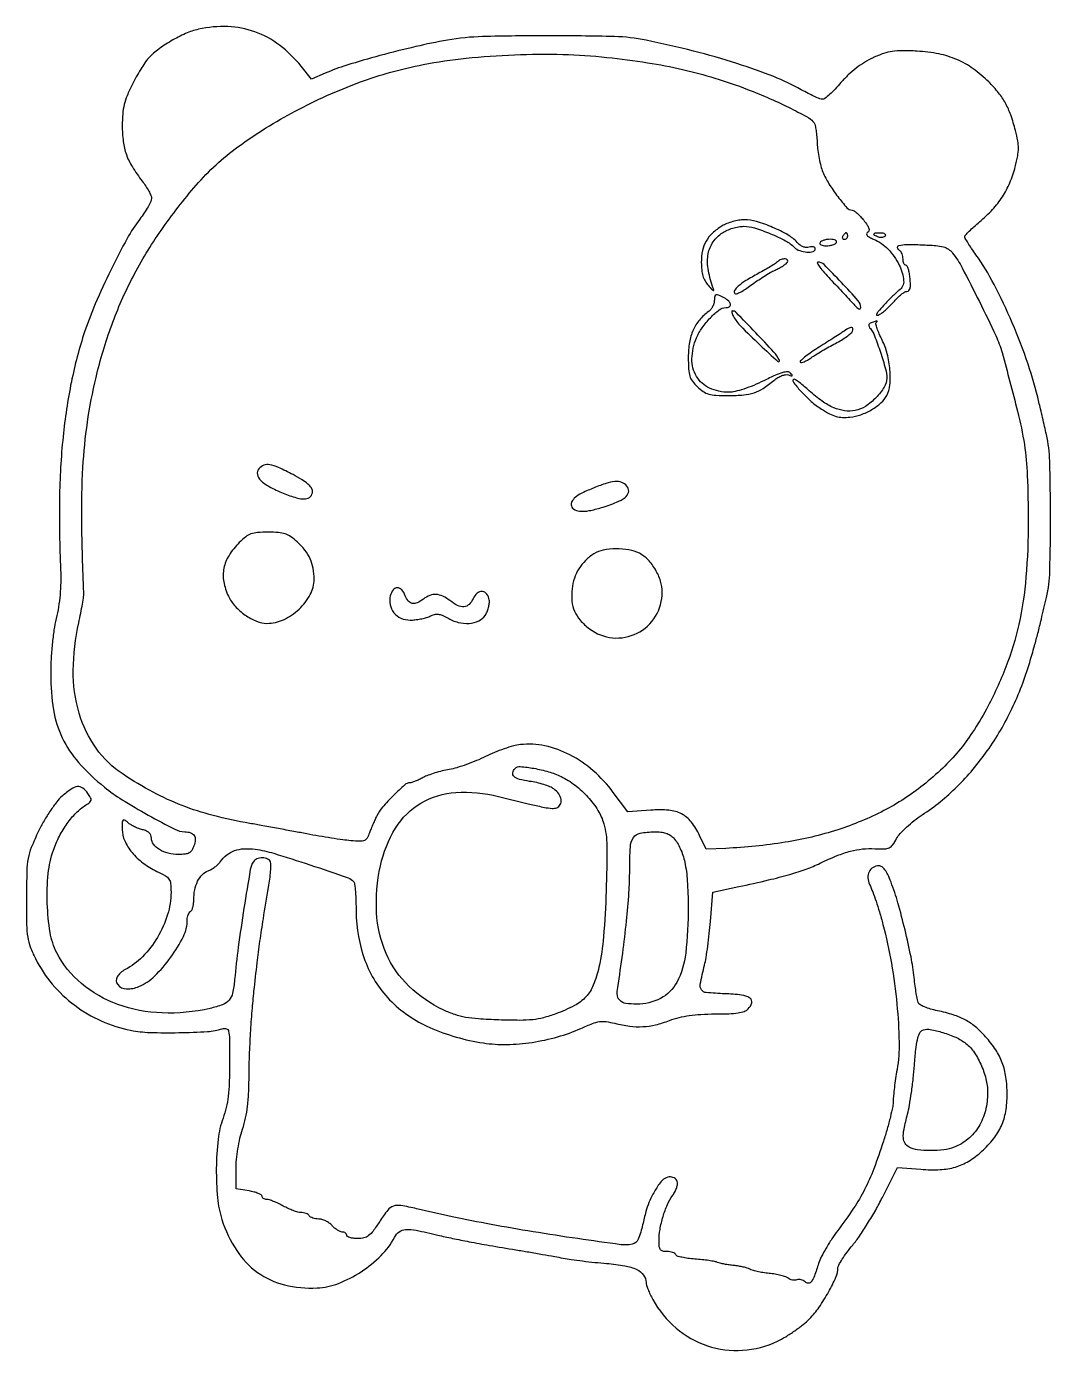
# Model space of a CAD drawing. Extents: x 37 to 351, y 7 to 413.
import ezdxf

# ---------------------------------------------------------------- set-up
doc = ezdxf.new("R2010")
doc.units = 0

msp = doc.modelspace()

# ---------------------------------------------------------------- linework, layer by layer
for points in [[(89.455603, 412.519015, 0.048867), (85.501351, 411.208972, 0.028247), (81.039374, 408.919631, 0.028244), (76.862444, 406.141019, 0.048723), (73.784572, 403.325857, 0.038638), (72.932512, 402.217369, 0.009013), (71.685367, 400.228493, 0.009243), (70.330048, 397.880849, 0.008948), (69.04724, 395.459461, 0.019072), (67.509775, 392.117285, 0.038989), (66.615966, 389.374994, 0.039246), (66.162077, 386.53878, 0.019582), (66.012667, 382.903638, 0.03245), (66.320786, 378.015986, 0.054637), (67.284626, 374.025564, 0.052148), (69.127694, 370.213682, 0.026812), (72.161491, 365.856096, -0.020169), (73.248042, 364.338799, -0.022557), (74.166188, 362.793175, -0.022602), (74.822878, 361.418716, -0.100465), (75, 360.546104, -0.111208), (74.793221, 359.627902, -0.017972), (73.9436, 357.99174, -0.019079), (72.780634, 356.107787, -0.015742), (71.403743, 354.190009, 0.038539), (67.538148, 348.252626, 0.011206), (62.515712, 338.550274, 0.011726), (57.737282, 328.180638, 0.022134), (54.458071, 319.575697, 0.030121), (50.367944, 304.176281, 0.024644), (47.819658, 287.327541, 0.021813), (46.732901, 268.352641, 0.01439), (47.064783, 246.5, -0.016401), (47.108248, 242.607341, -0.016852), (46.894889, 238.755433, -0.017279), (46.431589, 235.02582, -0.019724), (45.725724, 231.5, 0.022219), (45.037398, 227.970408, 0.012311), (44.4964, 223.613834, 0.011777), (44.141046, 218.908229, 0.012531), (44.017364, 214.287513, 0.040817), (44.887482, 203.418937, 0.071123), (47.584606, 194.806255, 0.070784), (52.597924, 187.267039, 0.040053), (60.545426, 179.674237, 0.032196), (65.939494, 175.83844, 0.011857), (74.001318, 171.114182, 0.007556), (82.160491, 166.749178, 0.116541), (85.230018, 165.984687, -0.077542), (87.022629, 165.682818, -0.168681), (88.11434, 164.842822, -0.164563), (88.466344, 163.490012, -0.073048), (88.063505, 161.667031, -0.05084), (87.363597, 160.271631, -0.125292), (86.53511, 159.49203, -0.100694), (85.315145, 159.10794, -0.026081), (83.247257, 159, -0.060663), (80.129009, 159.379723, -0.076646), (77.451171, 160.497243, -0.093786), (75.638811, 162.136761, -0.163536), (75, 164.037652, 0.101989), (74.819521, 164.913241, 0.103162), (74.307831, 165.642018, 0.084144), (73.449446, 166.210755, 0.046034), (72.25, 166.615257, -0.03177), (71.069081, 166.976394, -0.022443), (69.79375, 167.523392, -0.022748), (68.617354, 168.159266, -0.04362), (67.75, 168.789297, 0.029474), (66.709231, 169.591168, 0.385989), (66.265836, 169.529044, 0.167433), (66.034895, 168.92115, 0.007819), (66, 166.689784, 0.108553), (66.761875, 163.221903, 0.064961), (69.021304, 159.636065, 0.058179), (72.448238, 156.362103, 0.051781), (76.668733, 153.815682, -0.018655), (79.281909, 152.466136, -0.115755), (80.384267, 151.450444, -0.125914), (80.873727, 150.089732, -0.023701), (81, 147.427386, -0.075844), (79.94531, 140.514321, -0.058308), (76.832848, 133.531121, -0.059087), (72.25347, 127.554506, -0.084317), (66.866354, 123.620689, 0.142319), (64.440562, 121.382347, 0.318842), (64.617661, 119.008909, 0.217588), (67.316898, 117.70331, 0.105836), (71.159539, 118.437808, 0.094174), (75.967493, 121.639936, 0.042194), (80.944272, 127.41696, 0.042022), (84.806781, 133.820068, 0.115203), (86, 138.930085, -0.046633), (86.074073, 139.722567, -0.046206), (86.29375, 140.490148, -0.050167), (86.616426, 141.123275, -0.111871), (87, 141.5, 0.144643), (87.385435, 141.930755, 0.040991), (87.70625, 142.781277, 0.037628), (87.92636, 143.847717, 0.032091), (88, 144.993917, -0.04818), (88.299592, 148.095818, -0.065638), (89.192313, 150.757065, -0.076857), (90.590594, 152.765574, -0.11194), (92.381154, 153.954815, 0.041771), (93.40541, 154.445569, 0.028196), (94.485004, 155.163245, 0.028449), (95.457015, 155.981867, 0.049288), (96.149086, 156.778183, -0.072478), (98.120161, 158.845039, -0.080828), (100.531228, 160.171951, -0.072989), (103.443396, 160.750406, -0.046535), (106.899856, 160.602927, -0.040121), (112.562783, 159.361274, -0.006007), (123.672513, 155.826296, -0.002511), (135.422678, 151.865868, -0.155295), (137.170865, 150.569026, -0.129885), (137.439126, 149.869302, -0.007033), (137.662413, 147.493521, -0.010581), (137.830208, 144.627713, -0.007496), (137.902154, 141.406548, 0.086437), (140.624369, 126.428667, 0.10486), (148.20486, 114.369455, 0.097575), (160.525773, 105.829116, 0.065923), (177.005569, 101.091542, 0.041881), (184.187668, 100.627228, 0.032383), (192.006144, 101.28473, 0.031868), (199.824132, 102.970349, 0.036456), (207.008761, 105.584419, -0.012536), (210.546007, 107.066461, -0.056243), (212.712573, 107.641245, -0.071003), (214.703837, 107.651574, -0.02753), (217.417343, 107.12513, 0.029473), (221.985424, 106.257273, 0.045218), (226.007545, 106.102577, 0.045995), (229.941711, 106.672465, 0.03187), (234.239273, 107.999496, -0.028863), (237.173035, 108.924748, -0.026329), (240.284981, 109.53988, -0.022686), (243.849932, 109.887281, -0.012931), (248.178571, 109.999496, 0.008908), (252.438811, 110.07565, 0.028267), (255.276019, 110.33801, 0.042903), (257.201226, 110.797897, 0.116818), (258.386082, 111.528939, 0.131307), (259.495851, 113.448101, 0.325645), (258.945885, 114.881014, 0.115069), (256.376137, 115.806147, 0.019635), (251.158521, 116.209582, -0.011811), (245.537093, 116.555866, -0.222014), (244.042471, 117.415769, -0.205848), (243.680778, 119.148822, -0.010049), (244.991504, 125, 0.020234), (245.463665, 127.329147, 0.006544), (245.977192, 130.810363, 0.006513), (246.447568, 134.700083, 0.00727), (246.797486, 138.460809), (247.5, 147.421618), (255.5, 149.128595, 0.004854), (264.642823, 151.172415, 0.012505), (271.191919, 152.877114, 0.016977), (276.235266, 154.512698, 0.025461), (280.5, 156.308078, -0.014808), (285.726206, 158.640449, -0.033143), (289.846613, 160.023691, -0.040588), (293.546834, 160.683615, -0.037503), (297.405531, 160.762303, 0.01679), (300.331256, 160.700842, 0.106669), (301.772406, 161.030849, 0.129804), (302.813276, 161.900128, 0.029535), (304.040079, 163.866631, -0.059403), (305.160281, 165.444446, -0.021553), (307.092617, 167.401066, -0.020792), (309.4386, 169.405157, -0.02166), (311.912056, 171.178738, 0.050835), (322.579057, 179.810795, 0.043694), (331.897481, 190.839536, 0.04211), (339.466118, 203.756038, 0.039803), (344.930341, 218, 0.002649), (346.401105, 223.087096, 0.005952), (347.450456, 226.965437, 0.004999), (348.510814, 231.254993, 0.00139), (350.086974, 238, 0.050007), (351.114156, 246.054209, 0.0069), (351.335952, 262.960895, 0.006964), (351.08901, 279.863274, 0.048917), (350.052879, 288.023801, 0.000155), (349.499559, 290.448497, 0.000105), (348.867128, 293.213242, 0.000106), (348.254652, 295.885574, 0.000211), (347.768637, 298, 0.025881), (344.432593, 309.684831, 0.018702), (339.567582, 322.330826, 0.01897), (333.96255, 334.157065, 0.0347), (328.387484, 343.252315, -0.007266), (327.089722, 345.130098, -0.010315), (325.995073, 346.839502, -0.006704), (325.133197, 348.291989, -0.131279), (325, 348.790552, -0.188176), (325.180403, 349.252924, -0.009237), (326.334201, 350.460864, -0.013904), (327.801693, 351.861347, -0.009496), (329.541959, 353.373083, 0.031972), (333.510368, 357.146158, 0.043197), (336.546249, 361.054918, 0.044152), (338.817391, 365.356524, 0.035696), (340.491284, 370.305228, 0.01608), (341.238349, 373.604958, 0.045846), (341.470575, 375.94623, 0.047402), (341.268765, 378.246857, 0.018146), (340.571491, 381.386837, 0.020555), (339.10338, 386.202538, 0.041433), (337.486659, 389.82447, 0.044054), (335.365639, 392.987472, 0.026542), (332.345739, 396.34961, 0.041715), (327.580862, 400.383581, 0.053466), (322.575362, 403.198643, 0.051789), (316.957869, 404.948616, 0.03587), (310.352086, 405.790749, 0.01124), (305.669202, 405.943526, 0.039785), (302.671276, 405.735151, 0.047978), (300.042142, 405.078351, 0.022165), (296.772375, 403.753328, 0.031011), (294.168821, 402.360153, 0.026248), (291.602194, 400.582204, 0.025481), (289.157913, 398.484425, 0.024914), (286.92029, 396.133776, -0.013149), (285.134939, 394.167651, -0.018214), (283.426823, 392.508596, -0.014909), (281.946927, 391.250441, -0.170212), (281.234851, 391.000491, -0.096538), (280.475685, 391.148141, -0.010126), (278.803603, 391.864614, -0.012243), (276.832025, 392.815926, -0.009524), (274.734851, 393.942876, 0.034392), (266.267163, 397.964329, 0.016472), (254.919478, 401.999922, 0.014882), (241.605373, 405.81376, 0.011755), (227, 409.167485, 0.044371), (217.303571, 410.272951, 0.006157), (197.036283, 410.526722, 0.006598), (176.777266, 410.263554, 0.037021), (166, 409.180115, 0.013365), (156.224695, 407.189112, 0.009075), (145.207371, 404.42511, 0.00885), (135.018959, 401.477143, 0.027769), (128.340135, 399.002198), (124.18027, 397.192203), (120.989426, 401.162783, 0.060995), (114.345308, 407.631351, 0.076273), (106.793236, 411.736698, 0.077327), (98.443167, 413.354041, 0.064901)], [(215, 403.88486, -0.011416), (227.490796, 402.234144, -0.017369), (238.239563, 400.178546, -0.018756), (248.173627, 397.523083, -0.017216), (258.173098, 394.062921, -0.011262), (265.167759, 391.187005, -0.013268), (271.648516, 388.142753, -0.009683), (277.029997, 385.306499, -0.127555), (278.650084, 383.772378, -0.087012), (278.968973, 382.986148, -0.015123), (279.25933, 381.403898, -0.01603), (279.486708, 379.505223, -0.013754), (279.606638, 377.496211, 0.024408), (279.784724, 375.300424, 0.016788), (280.190808, 372.835927, 0.016961), (280.743238, 370.485001, 0.032778), (281.369531, 368.658013, 0.040187), (283.222148, 365.065416, 0.024204), (285.949705, 361.119659, 0.018012), (288.775371, 357.690812, 0.202216), (290.334029, 356.944671, -0.141888), (290.931126, 356.740609, -0.025745), (291.863944, 356.012623, -0.025903), (292.898687, 355.01735, -0.020939), (293.904927, 353.849438, -0.018851), (294.998227, 352.35499, -0.073098), (295.493985, 351.323349, -0.148848), (295.498747, 350.591598, -0.184089), (295.087441, 350.054041, 0.217462), (294.80805, 349.635827, 0.230512), (294.949703, 349.165266, 0.086557), (295.656385, 348.625136, 0.021808), (296.973813, 348.010847, -0.104111), (301.398688, 344.982493, -0.076125), (304.825134, 340.092399, -0.092534), (306.189249, 335.25194, -0.27775), (304.75, 332.285304, 0.043144), (304.065225, 331.750001, 0.006931), (302.839063, 330.576181, 0.007618), (301.431658, 329.148102, 0.006621), (300, 327.610183, 0.007107), (298.402681, 325.796954, 0.062704), (297.816271, 324.907189, 0.577802), (297.977255, 324.666963, 0.10235), (298.642139, 324.852028, 0.044291), (299.640821, 325.483708, 0.017356), (300.902119, 326.518814, 0.017019), (302.196758, 327.739387, 0.020327), (303.327579, 328.977458, -0.0239), (304.399666, 330.134519, -0.028617), (305.5177, 331.112128, -0.029374), (306.53348, 331.810859, -0.136797), (307.211866, 332, 0.208499), (307.795521, 332.254444, 0.128996), (308.154706, 332.924604, 0.064635), (308.282288, 334.119815, 0.018084), (308.17139, 336, 0.020864), (307.960377, 337.532862, 0.032604), (307.639087, 338.825, 0.034486), (307.265284, 339.766792, 0.288641), (306.894965, 340, -0.203866), (306.552915, 340.145512, -0.083775), (306.262896, 340.570164, -0.063967), (306.065747, 341.197971, -0.044157), (306, 341.940983, 0.046881), (305.925923, 342.729296, 0.046318), (305.70625, 343.49335, 0.050262), (305.383556, 344.123976, 0.111412), (305, 344.5, -0.197639), (304.344999, 345.404086, -0.406404), (304.75161, 346.089694, -0.065358), (307.089508, 346.402315, -0.010294), (311.73909, 346.317744, -0.00909), (316.059165, 346.071434, -0.047023), (318.415112, 345.669175, -0.084151), (319.962768, 344.957522, -0.077501), (321.24031, 343.758761, -0.044704), (324.166042, 339.2258, -0.005677), (329.461465, 328.864158, -0.005801), (334.51384, 318.391608, -0.04258), (336.433346, 313.178325, -0.004715), (341.194902, 295.152493, -0.023584), (343.287548, 284.916667, -0.028912), (344.203305, 275.47595, -0.009474), (344.482073, 261.5, -0.020655), (343.782559, 244.155301, -0.034345), (341.593347, 229.697047, -0.037652), (337.640688, 216.651904, -0.032411), (331.610186, 203.649648, -0.019533), (327.3803, 196.563201, -0.029133), (323.097465, 190.755898, -0.029615), (318.224029, 185.555057, -0.021145), (312.205679, 180.314895, -0.049539), (300.093392, 172.463766, -0.041568), (285.949955, 166.600047, -0.037897), (269.75471, 162.736663, -0.028366), (251.5, 160.873744), (245.5, 160.603665), (243.488632, 164.825303, 0.054237), (240.917416, 168.991046, 0.108512), (237.955701, 171.451736, 0.098825), (234.041648, 172.577545, 0.039806), (228.453592, 172.597052), (221.407185, 172.059927), (216.953592, 178.047823, 0.053419), (210.791319, 184.712696, 0.060576), (203.595005, 189.60245, 0.065205), (195.942684, 192.357602, 0.082085), (188.431955, 192.74522, 0.037831), (186.247398, 192.329916, 0.015995), (183.390084, 191.460178, 0.015718), (180.383755, 190.332363, 0.019806), (177.682188, 189.093563, -0.018321), (174.949549, 187.830683, -0.013598), (171.847268, 186.630716, -0.013786), (168.853795, 185.657569, -0.029965), (166.5, 185.114305, 0.018615), (164.365901, 184.672487, 0.014588), (162.0875, 184.04059, 0.014828), (160.000222, 183.327114, 0.034671), (158.5, 182.642096, -0.013726), (157.271448, 182.017723, -0.015584), (156.060809, 181.489258, -0.014893), (155.011026, 181.105301, -0.078964), (154.409137, 181.006161, 0.184257), (152.868746, 180.408569, 0.012165), (149.352891, 177.074753, 0.017877), (146.033493, 173.525103, 0.061313), (144.270636, 170.91301, 0.010565), (143.725426, 169.784539, 0.005695), (143.099165, 168.372889, 0.005669), (142.493467, 166.919342, 0.008875), (142.008991, 165.654272, -0.042456), (141.253339, 164.018916, -0.16519), (140.43084, 163.289246, -0.108513), (139.129771, 163.04972, -0.013463), (136.238355, 163.226444, -0.012395), (133.82865, 163.49931, -0.004149), (130.321579, 164.014448, -0.004126), (126.447464, 164.649163, -0.004702), (122.75, 165.322172, 0.001169), (118.766669, 166.076328, 0.000688), (114, 166.960465, 0.000688), (109.233193, 167.831073, 0.001174), (105.25, 168.543242, -0.019072), (93.919449, 170.990426, -0.029657), (84.40406, 174.040033, -0.030696), (75.555676, 178.10686, -0.0225), (66.27073, 183.637047, -0.093515), (57.991417, 191.643808, -0.082916), (52.768979, 202.449821, -0.073537), (50.952484, 215.536077, -0.053183), (52.646704, 230.184624, 0.006389), (53.270718, 233.132059, 0.007522), (53.78378, 235.938608, 0.006696), (54.149022, 238.316972, 0.045797), (54.205208, 239.5, -0.007546), (53.568256, 261.473348, -0.017649), (53.920163, 277.91016, -0.022069), (55.326834, 291.813544, -0.021839), (57.956453, 305.588104, -0.029718), (62.772599, 321.626302, -0.032434), (69.344373, 336.502279, -0.031714), (77.929917, 350.688293, -0.02614), (88.774892, 364.664242, -0.058174), (101.57536, 376.408512, -0.034569), (119.16554, 387.364894, -0.033566), (138.959092, 396.224279, -0.040956), (158.5, 401.67184, -0.021783), (171.729372, 403.623253, -0.015937), (186.539887, 404.676863, -0.01589), (201.453742, 404.786801, -0.021042)], [(250.366714, 352.081938, 0.048145), (247.408462, 349.861918, 0.078572), (245.454891, 347.416082, 0.079373), (244.363504, 344.505382, 0.050122), (244, 340.888278, 0.026242), (244.11954, 338.612186, 0.045859), (244.488095, 336.761718, 0.053356), (245.13287, 335.214563, 0.055473), (246.083703, 333.860784, 0.00382), (247.329605, 332.470757, 0.145388), (247.685027, 332.25595, 0.582266), (247.821694, 332.396578, 0.013193), (247.468451, 333.5, -0.044006), (246.067604, 339.026417, -0.085857), (246.117452, 343.558827, -0.10569), (247.619863, 347.183998, -0.096429), (250.513396, 350.018212, -0.044141), (251.911754, 350.772278, -0.028038), (253.65081, 351.407609, -0.028091), (255.442455, 351.842329, -0.045726), (257, 351.983642, -0.074913), (260.369264, 351.472856, -0.023042), (265.218515, 349.724253, -0.02302), (269.884383, 347.537973, -0.075437), (272.6188, 345.524057, 0.111748), (274.233688, 344.505234, 0.067304), (276.460417, 344.040279, 0.082665), (278.345259, 344.21705, 0.340384), (279, 345.067388, 0.198696), (278.851749, 345.425718, 0.132522), (278.461786, 345.650408, 0.089858), (277.869408, 345.697886, 0.052066), (277.167781, 345.553252, -0.09785), (276.275658, 345.452687, -0.075482), (275.321021, 345.679742, -0.065564), (274.35927, 346.224194, -0.047327), (273.448579, 347.056819, 0.079538), (270.604508, 349.340245, 0.028423), (265.929794, 351.66166, 0.028605), (260.985877, 353.448923, 0.072803), (257.220365, 353.996262, 0.041733), (255.567669, 353.856406, 0.026139), (253.672454, 353.432387, 0.026168), (251.836699, 352.814452, 0.042663)], [(287.5, 349, 0.082592), (287.343488, 348.6179, 0.161196), (287.3746, 348.29375, 0.182303), (287.586039, 348.078288, 0.108972), (287.940983, 348, 0.093332), (288.345238, 348.076123, 0.09642), (288.688914, 348.29375, 0.099167), (288.918938, 348.618444, 0.105053), (289, 349, 0.042167), (288.967655, 349.382849, 0.061769), (288.870461, 349.70625, 0.081139), (288.727648, 349.92554, 0.210953), (288.559017, 350, 0.151918), (288.34829, 349.934461, 0.038439), (288.066025, 349.70625, 0.035638), (287.768994, 349.382774, 0.029505)], [(300.526992, 349.043674, -0.126981), (300.190464, 348.720854, -0.081026), (299.678351, 348.533742, -0.072258), (299.073335, 348.506898, -0.066719), (298.467975, 348.650663, -0.027681), (297.230543, 349.205874, -0.395517), (297.082867, 349.622791, -0.275668), (297.523001, 349.936989, -0.020503), (299.059017, 350, -0.045552), (299.806756, 349.931736, -0.099152), (300.339579, 349.719079, -0.177225), (300.57458, 349.405148, -0.214542)], [(280.5, 347, 0.248314), (280.474324, 346.616153, 0.167127), (280.780573, 346.288197, 0.085479), (281.446685, 346.069023, 0.03685), (282.381966, 346, 0.036773), (283.384237, 346.073814, 0.040854), (284.329138, 346.29375, 0.044834), (285.089929, 346.615371, 0.132684), (285.5, 347, 0.248314), (285.525676, 347.383847, 0.167127), (285.219427, 347.711803, 0.085479), (284.553315, 347.930977, 0.03685), (283.618034, 348, 0.036773), (282.615763, 347.926186, 0.040854), (281.670862, 347.70625, 0.044834), (280.910071, 347.384629, 0.132684)], [(267.45, 341.092132, -0.04837), (266.819026, 340.596274, -0.005771), (265.310313, 339.654895, -0.00684), (263.484093, 338.578419, -0.005568), (261.5, 337.474289, 0.012408), (257.709968, 335.296748, 0.039935), (255.354944, 333.593573, 0.07512), (254.213713, 332.278859, 0.351016), (254.316509, 331.350158, 0.29726), (254.811801, 331.245876, 0.025351), (256.055477, 331.802849, 0.027053), (257.58038, 332.687824, 0.017233), (259.256985, 333.870649, -0.012378), (261.114458, 335.208268, -0.009751), (263.188215, 336.566489, -0.009882), (265.165363, 337.75323, -0.023922), (266.681619, 338.529149, 0.017345), (267.945648, 339.155165, 0.019531), (269.112935, 339.844737, 0.01918), (270.053036, 340.503191, 0.092227), (270.490636, 340.984849, 0.321772), (270.445752, 341.633872, 0.214152), (269.749425, 341.976441, 0.101357), (268.515574, 341.768762, 0.098806)], [(283.629337, 335.75, -0.001709), (285.725001, 333.561156, -0.001636), (287.836659, 331.32586, -0.001619), (289.687512, 329.340911, -0.005877), (290.845177, 328.061439, 0.0178), (291.809618, 327.045299, 0.087031), (292.460125, 326.598087, 0.311323), (292.826958, 326.662936, 0.20068), (293, 327.076711, 0.18331), (292.240459, 329.078834, 0.0079), (287.074447, 334.725328, 0.007551), (281.717832, 340.228638, 0.198498), (279.851394, 341, 0.569651), (279.661864, 340.680337, 0.030845), (280.431897, 339.457812, 0.023912), (281.776839, 337.765697, 0.01192)], [(248, 329.056704, -0.077649), (247.868792, 328.216916, -0.048457), (247.473917, 327.300407, -0.047392), (246.894343, 326.450267, -0.061925), (246.209078, 325.806704, 0.061156), (243.4167, 323.192298, 0.069948), (241.486002, 320.088527, 0.06384), (240.369182, 316.3364, 0.04047), (240, 311.782721, 0.012899), (240.095805, 308.069698, 0.061958), (240.464238, 305.990158, 0.086989), (241.270142, 304.41398, 0.040178), (242.804719, 302.687091, 0.041799), (244.603387, 301.231291, 0.080934), (246.276508, 300.453069, 0.056417), (248.485012, 300.094087, 0.012106), (252.37046, 300, 0.021114), (257.021281, 300.196484, 0.058929), (260.215386, 300.85117, 0.064417), (263.005845, 302.194109, 0.02915), (266.277078, 304.606793, -0.034836), (267.526737, 305.506735, -0.048149), (268.765307, 306.117694, -0.056916), (269.886236, 306.40191, -0.118682), (270.777078, 306.311046, 0.01366), (271.619461, 306.040662, 0.257992), (271.880634, 306.099532, 0.394408), (271.900488, 306.312942, 0.020948), (271.420132, 306.882689, 0.215107), (270.525531, 307.265858, 0.064996), (269.028511, 307.041298, 0.036061), (266.762006, 306.211918, 0.009031), (263.197863, 304.529868, -0.016471), (260.107439, 303.127211, -0.018759), (257.06119, 301.995814, -0.019865), (254.370947, 301.226947, -0.059734), (252.478071, 301, -0.107236), (246.529407, 302.290663, -0.152458), (242.52464, 305.873851, -0.143473), (241.123988, 311.284402, -0.091275), (242.513642, 317.686893, -0.055311), (244.23044, 320.783029, -0.037577), (246.803992, 323.88906, -0.036176), (249.518541, 326.325392, -0.166287), (251.490898, 327, 0.131632), (252.584948, 327.293103, 0.306519), (252.938467, 328.020439, 0.174577), (252.409085, 329.017484, 0.061484), (251.065741, 329.964816, 0.016843), (249.308925, 330.830234, 0.179907), (248.528429, 330.88341, 0.287459), (248.110648, 330.409938, 0.040815)], [(253.894094, 324.25, 0.069748), (256.039628, 321.386138, 0.007342), (262.036389, 315.526065, 0.008858), (267.562306, 310.465466, 0.828423), (268.034625, 310.831966, 0.067476), (266.271947, 313.367301, 0.005457), (260.709801, 319.299818, 0.002541), (254.721148, 325.485887, 0.201807), (253.49925, 326, 0.388679), (253.354668, 325.867607, 0.077623), (253.380268, 325.485937, 0.04679), (253.564414, 324.92162, 0.023697)], [(296.208262, 322.323807, 0.074156), (295.676591, 322.012565, 0.191416), (295.461455, 321.63232, 0.159969), (295.548225, 321.157168, 0.048751), (295.963559, 320.543908, -0.08216), (297.245268, 318.350213, -0.011047), (299.046908, 313.300908, -0.011828), (300.615223, 308.176218, -0.068438), (301, 305.378246, -0.138885), (300.204571, 302.569865, -0.054693), (297.713475, 299.368635, -0.053968), (294.469616, 296.678238, -0.100113), (291.312362, 295.398821, -0.08069), (288.058913, 295.319372, -0.067233), (284.72255, 296.245897, -0.0541), (281.15078, 298.259005, -0.028353), (277.172827, 301.462826, 0.008242), (275.622159, 302.818017, 0.011875), (274.202985, 303.960955, 0.007716), (272.990384, 304.86156, 0.15712), (272.560705, 305, 0.614119), (272.188834, 304.266693, 0.026673), (274.528557, 301.405595, 0.026318), (277.759677, 298.213297, 0.040236), (280.902759, 295.8422, 0.020751), (283.437521, 294.376119, 0.051913), (285.421154, 293.585785, 0.059485), (287.357885, 293.280012, 0.03522), (289.69869, 293.356472, 0.059973), (293.029364, 294.111302, 0.047271), (296.381909, 295.677916, 0.048953), (299.223809, 297.747551, 0.088261), (301.002034, 300.003801, 0.102809), (301.95713, 303.245774, 0.041219), (301.95345, 307.892573, 0.040245), (301.14021, 312.818169, 0.055404), (299.583194, 317.0213, -0.013619), (298.699276, 318.90753, -0.020859), (298.047719, 320.590996, -0.016412), (297.629695, 321.967952, -0.267982), (297.74986, 322.416527, 0.076024), (298.004614, 322.763269, 0.583487), (297.918219, 322.896734, 0.074029), (297.418829, 322.79141, 0.006482)], [(287.5, 319.543885, -0.004806), (286.372755, 318.797991, -0.000994), (284.374084, 317.508562, -0.001045), (282.046887, 316.020595, -0.000985), (279.667095, 314.512574, 0.011188), (277.472862, 313.058555, 0.019247), (275.722448, 311.738664, 0.014469), (274.437756, 310.62657, 0.426851), (274.429394, 310.237272, 0.261126), (274.826558, 310.125405, 0.038127), (275.653956, 310.392734, 0.034991), (276.670165, 310.894545, 0.023195), (277.762299, 311.602323, -0.015638), (279.140045, 312.525048, -0.006197), (281.086792, 313.709139, -0.006126), (283.221748, 314.936678, -0.007642), (285.235292, 316.021769, 0.015468), (287.083869, 317.055608, 0.019568), (288.721568, 318.128557, 0.01796), (290.00285, 319.112822, 0.129068), (290.453907, 319.74048, 0.123833), (290.553459, 320.566121, 0.396759), (290.16371, 320.887116, 0.113616), (289.184645, 320.592048, 0.018798)], [(107.984433, 277.481242, 0.229143), (107.563427, 275.777224, 0.145943), (108.558044, 273.948484, 0.074147), (111.19264, 272.008126, 0.02531), (115.507287, 269.997042, 0.0241), (119.585485, 268.566512, 0.086858), (122.311806, 268.24913, 0.187217), (123.866606, 268.957568, 0.19572), (124.5, 270.513695, 0.15393), (124.155099, 271.607471, 0.062172), (123.093761, 272.781311, 0.041028), (121.27721, 274.104376, 0.014818), (118.5, 275.686575, 0.013125), (114.012511, 277.920893, 0.066769), (111.35443, 278.750067, 0.133718), (109.509529, 278.570885, 0.129567)], [(211.521548, 271.849048, 0.012877), (207.803112, 270.255536, 0.048138), (205.60743, 268.978405, 0.085332), (204.413889, 267.76591, 0.152994), (204, 266.444943, 0.254653), (204.707652, 265.1456, 0.120211), (206.567676, 264.499937, 0.069124), (209.513185, 264.627229, 0.031047), (213.280036, 265.562185, 0.017168), (217.962807, 267.217053, 0.070284), (220.580291, 268.696205, 0.159303), (221.597059, 270.181954, 0.214211), (221.37579, 271.7769, 0.129885), (219.975001, 273.088629, 0.122338), (218.076389, 273.575017, 0.074224), (215.401618, 273.195752, 0.022525)], [(101.989803, 254.835957, 0.055375), (98.832353, 250.889306, 0.091239), (97.243642, 246.936374, 0.095475), (97.20316, 242.806746, 0.065718), (98.642919, 238.340064, 0.0756), (100.699728, 235.294441, 0.053256), (103.812967, 232.566705, 0.054558), (107.309192, 230.638168, 0.099089), (110.497736, 230, 0.109408), (115.553714, 231.119731, 0.079359), (120.346416, 234.358535, 0.081045), (123.804332, 238.847382, 0.124297), (125, 243.582784, 0.046174), (124.691384, 246.917503, 0.060673), (123.772007, 249.830029, 0.059337), (122.160606, 252.485054, 0.041679), (119.782223, 255.051727, 0.032304), (117.816913, 256.626622, 0.073137), (116.117497, 257.479123, 0.061828), (114.071368, 257.884208, 0.017989), (110.854062, 258, 0.017274), (107.556159, 257.886032, 0.068547), (105.576699, 257.472463, 0.080867), (103.951405, 256.575613, 0.029955)], [(211, 251.380812, 0.054731), (208.403843, 249.328435, 0.05846), (206.379433, 246.802939, 0.058375), (204.992313, 243.87404, 0.054301), (204.276733, 240.631306, 0.049416), (204.238883, 236.825551, 0.08041), (205.034271, 233.70118, 0.079757), (206.780787, 230.969944, 0.047863), (209.611732, 228.348266, 0.140253), (216.741428, 225.560767, 0.140688), (224.256984, 226.971359, 0.139928), (229.908475, 232.164126, 0.138277), (232, 239.582306, 0.076606), (231.472688, 243.003837, 0.056881), (229.912839, 246.501796, 0.057421), (227.627632, 249.521475, 0.082942), (224.953117, 251.524244, 0.076594), (221.772017, 252.593844, 0.045469), (217.776433, 252.916572, 0.045866), (213.873742, 252.517323, 0.091752)], [(148.408816, 238.492715, 0.112467), (148.348047, 235.719867, 0.120218), (149.505586, 233.269798, 0.117961), (151.683399, 231.595908, 0.105506), (154.476, 231, 0.028657), (155.979137, 231.086221, 0.019848), (157.662026, 231.347948, 0.020074), (159.26388, 231.729982, 0.038334), (160.505599, 232.184505, -0.04032), (161.973653, 232.715284, -0.089689), (163.153627, 232.818718, -0.081572), (164.364546, 232.504032, -0.029141), (165.956944, 231.684505, 0.069786), (169.257122, 230.311648, 0.0802), (172.651095, 229.988877, 0.092483), (175.577937, 230.735233, 0.140063), (177.554074, 232.442184, 0.045099), (178.142607, 233.545829, 0.034356), (178.588108, 234.841896, 0.035219), (178.837614, 236.125491, 0.065846), (178.827127, 237.181968, 0.12226), (178.086002, 239.012271, 0.219604), (176.699891, 239.78833, 0.201495), (175.111118, 239.262512, 0.106903), (173.850489, 237.571205, -0.094104), (172.615008, 235.822864, -0.173702), (171.048164, 235.115645, -0.136771), (169.103112, 235.493427, -0.050749), (166.727129, 237, 0.054699), (164.554854, 238.353529, 0.097982), (162.526637, 238.877032, 0.1055), (160.556027, 238.573224, 0.071213), (158.55887, 237.468197, -0.052835), (156.640097, 236.312836, -0.156238), (155.132448, 236.121179, -0.181877), (153.939558, 236.84167, -0.076224), (153, 238.5, 0.089268), (151.92298, 240.29111, 0.216525), (150.548662, 240.912905, 0.234548), (149.260828, 240.271068, 0.100782)], [(200.884088, 182.941915, -0.051619), (205.218481, 180.265229, -0.044638), (209.148542, 176.636279, -0.046168), (212.228088, 172.532119, -0.069728), (214.015594, 168.444304, -0.067221), (214.951988, 161.738977, -0.009583), (214.748002, 147.820798, -0.011348), (213.949533, 133.707714, -0.036268), (212.525092, 124.39103, -0.038562), (210.807029, 118.862617, -0.092002), (208.525132, 115.238107, -0.087149), (205.012176, 112.558847, -0.032121), (199.284504, 110.045636, -0.022501), (195.475624, 108.849555, -0.038127), (192.19041, 108.241351, -0.028118), (188.223672, 108.040374, -0.007166), (181.784504, 108.168722, -0.007689), (175.496315, 108.481112, -0.027801), (171.518322, 108.963208, -0.038126), (168.306456, 109.791563, -0.026438), (164.824854, 111.188151, -0.083732), (154.148146, 118.5148, -0.097448), (147.126205, 128.604239, -0.091607), (144.181409, 141.123082, -0.065449), (145.36856, 155.5, -0.084095), (150.018486, 167.111757, -0.123042), (157.831239, 174.798273, -0.119035), (168.550248, 178.060648, -0.075548), (181.610055, 176.851569, 0.00111), (191.669157, 174.38027, 0.011846), (195.781816, 173.482186, 0.028769), (198.109806, 173.16887, 0.111121), (199.543557, 173.378341, 0.182962), (200.632187, 174.349303, 0.158024), (200.888259, 175.867544, 0.117651), (200.190289, 177.612042, 0.082332), (198.696413, 179.124826, 0.060374), (197.481582, 179.799246, 0.020527), (195.578215, 180.48357, 0.020068), (193.393685, 181.073978, 0.021792), (191.227838, 181.468664, -0.028397), (188.107724, 182.079914, -0.118903), (186.429665, 182.968365, -0.266403), (186.047195, 184.098019, -0.147486), (186.75, 185.424841, -0.222765), (188.354711, 186.015058, -0.021996), (192.539383, 185.468344, -0.027819), (197.076283, 184.408359, -0.041256)], [(47.513598, 176.877796, 0.046411), (45.867609, 175.137332, 0.018246), (43.925672, 172.464181, 0.017542), (41.981063, 169.339593, 0.018327), (40.29028, 166.13091, 0.014325), (38.056411, 161.124203, 0.053291), (37.088531, 157.814946, 0.03862), (36.691753, 153.894284, 0.00505), (36.577979, 145.503115, 0.004745), (36.626301, 137.491424, 0.033046), (36.945425, 133.588787, 0.054496), (37.72676, 130.61025, 0.02627), (39.330142, 127, 0.057488), (44.524153, 119.163688, 0.056524), (51.392559, 112.665748, 0.056362), (59.561471, 107.855766, 0.056526), (68.590346, 104.997203, 0.040315), (74.483927, 104.327782, 0.012424), (83.432064, 104.259179, 0.01101), (92.239775, 104.604603, 0.06545), (96.75, 105.481034, -0.161476), (98.021098, 105.484152, -0.267212), (98.717099, 104.707735, -0.049818), (98.963868, 102.454029, -0.002377), (99, 94.852514, -0.008073), (98.904204, 88.920035, -0.021461), (98.585868, 84.695315, -0.028409), (97.981726, 81.276924, -0.029683), (97, 78, 0.059997), (95.479819, 71.5243, 0.024905), (94.931696, 62.538808, 0.024964), (95.282492, 53.500416, 0.056913), (96.653126, 46.821654, 0.065148), (101.191886, 37.33447, 0.093145), (107.617787, 30.601851, 0.095761), (115.904434, 26.781252, 0.072568), (125.891566, 25.817641, 0.081074), (132.45852, 27.220691, 0.051682), (139.418203, 30.804738, 0.051361), (145.552254, 35.779912, 0.075894), (149.656442, 41.347765, -0.112782), (151.148935, 43.090075, -0.146823), (153.114699, 43.799395, -0.064237), (156.342165, 43.561545, -0.008632), (163, 42.078846, 0.007217), (167.53264, 41.055956, 0.005191), (172.620716, 40.039704, 0.004081), (178.850943, 38.915032, 0.001866), (187, 37.543845, -0.001372), (191.003791, 36.874225, -0.001207), (195.178125, 36.153932, -0.001213), (198.940538, 35.48595, -0.003661), (201.5, 35.00576, 0.012777), (203.996711, 34.584304, 0.004846), (207.500764, 34.119124, 0.004796), (211.321788, 33.686671, 0.005843), (214.906857, 33.358011, -0.022905), (220.515269, 32.650243, -0.069542), (224.16768, 31.479486, -0.118471), (226.239509, 29.787219, -0.163959), (227, 27.530416, 0.078825), (227.126801, 26.731094, 0.016142), (227.614565, 25.382026, 0.016623), (228.291243, 23.835529, 0.014941), (229.092136, 22.280416, 0.089661), (236.249939, 13.506519, 0.096468), (245.858372, 8.064813, 0.097771), (256.697401, 6.669303, 0.09481), (267.38235, 9.465246, 0.024904), (269.927546, 10.838509, 0.016392), (272.716324, 12.655145, 0.016507), (275.319863, 14.606402, 0.030368), (277.280237, 16.385233, 0.041523), (280.198675, 19.919889, 0.024648), (283.092904, 24.557773, 0.022817), (285.3681, 29.115576, 0.103085), (285.990231, 32.007092, -0.129656), (286.225889, 32.87767, -0.013749), (287.3333, 34.685017, -0.016242), (288.805941, 36.79338, -0.012365), (290.548662, 39.007092, 0.023412), (292.615489, 41.755276, 0.010229), (295.106742, 45.578119, 0.010097), (297.591576, 49.752714, 0.013285), (299.678046, 53.6631), (304.258768, 62.8262), (311.464748, 62.281213, 0.030434), (317.448532, 62.193625, 0.060154), (322.126628, 62.979217, 0.066434), (326.177121, 64.78424, 0.045738), (330.203125, 67.802476, 0.041107), (333.852403, 71.68907, 0.063427), (336.238992, 75.62515, 0.063472), (337.561679, 80.031705, 0.041231), (338, 85.338038, 0.034877), (337.632172, 90.604836, 0.054796), (336.515636, 94.997062, 0.05594), (334.492717, 98.977675, 0.038211), (331.385898, 102.994618, 0.033201), (328.225961, 106.05691, 0.052237), (325.107545, 108.185532, 0.048379), (321.443328, 109.725628, 0.024133), (316.566958, 110.9861, -0.020962), (314.462856, 111.515771, -0.0277), (312.602232, 112.18214, -0.027426), (311.165738, 112.883386, -0.175627), (310.643985, 113.485378, -0.04688), (310.401163, 114.353573, -0.005644), (310.068954, 116.315476, -0.006675), (309.730785, 118.662453, -0.005446), (309.429835, 121.182477, 0.02264), (308.451509, 127.516696, 0.009872), (306.608713, 135.825542, 0.009909), (304.41886, 144.130384, 0.020513), (302.317546, 150.5, 0.018884), (301.348208, 152.80918, 0.051797), (300.442194, 154.325102, 0.080574), (299.536085, 155.199855, 0.152924), (298.577681, 155.5, 0.134244), (296.815393, 155.018163, 0.1429), (295.593354, 153.71461, 0.12908), (295.189514, 151.843031, 0.100426), (295.695259, 149.815101, -0.019043), (296.693769, 147.49558, -0.011293), (297.714584, 144.662502, -0.009842), (298.756771, 141.335525, -0.006629), (299.820885, 137.5, -0.02154), (302.405317, 125.625207, -0.018621), (304.109679, 112.981048, -0.019099), (304.791214, 101.355129, -0.048284), (304.147636, 92.918087, 0.006894), (303.708306, 90.175517, 0.006572), (303.337118, 87.377885, 0.006535), (303.074048, 84.89822, 0.023161), (303, 83.300512, -0.050775), (302.824279, 81.574603, -0.009008), (302.111339, 78.400488, -0.009665), (301.132945, 74.697114, -0.008573), (299.974772, 70.882425, -0.012867), (297.003467, 62.419266, -0.027571), (294.191655, 56.097444, -0.028764), (290.780467, 50.290728, -0.015302), (285.9401, 43.5, 0.016806), (284.097925, 40.899025, 0.014415), (282.33347, 38.045603, 0.014651), (280.881194, 35.359751, 0.03979), (280.065476, 33.357372, -0.010438), (278.758976, 29.520352, -0.070535), (277.816843, 27.753599, -0.233251), (276.91447, 27.2818, -0.205013), (275.919786, 27.680214, 0.074823), (275.371202, 28.085285, 0.061312), (274.689496, 28.34515, 0.062829), (273.983875, 28.427535, 0.089524), (273.36541, 28.309979, -0.081657), (272.741739, 28.18131, -0.056021), (272.019654, 28.232972, -0.055161), (271.313735, 28.446367, -0.071669), (270.737265, 28.797321, 0.091426), (269.972291, 29.222821, 0.018992), (268.491154, 29.660439, 0.019355), (266.707578, 30.041718, 0.017202), (264.828365, 30.301748, -0.012781), (262.94513, 30.545388, -0.014372), (261.149595, 30.877615, -0.013717), (259.644526, 31.244551, -0.071875), (258.865062, 31.583396, 0.06378), (258.138375, 31.913323, 0.017188), (256.913917, 32.244867, 0.017116), (255.485434, 32.528232, 0.016965), (254.036697, 32.714202, -0.012276), (252.572647, 32.888202, -0.011775), (251.09828, 33.135815, -0.011787), (249.80893, 33.415369, -0.040984), (249, 33.68255, 0.055301), (248.100801, 33.951315, 0.009304), (246.325, 34.240341, 0.010082), (244.215687, 34.500185, 0.008803), (242, 34.688535, -0.016046), (239.868547, 34.900862, -0.023642), (238.017708, 35.235083, -0.020649), (236.574937, 35.630068, -0.237176), (236.166667, 36.029342, 0.172076), (235.87014, 36.402392, 0.05482), (235.221354, 36.714869, 0.04729), (234.366142, 36.928515, 0.037591), (233.416667, 37, -0.053297), (232.131604, 37.13737, -0.181848), (231.436473, 37.58563, -0.135635), (231.091885, 38.477615, -0.025192), (231.005577, 40.25, -0.042149), (231.313895, 43.827736, -0.030167), (232.232044, 47.739732, -0.030559), (233.58401, 51.421225, -0.051265), (235.206855, 54.285494, 0.035088), (235.923048, 55.45948, 0.038924), (236.440064, 56.682948, 0.042398), (236.705703, 57.781447, 0.130464), (236.624753, 58.535494, 0.179078), (235.646657, 59.64887, 0.160048), (234.126551, 59.922635, 0.123473), (232.423042, 59.232492, 0.091239), (231.019083, 57.75, 0.01558), (229.132899, 54.639213, 0.032678), (227.906824, 52.091798, 0.03001), (226.962412, 49.272592, 0.011232), (225.967489, 45.220626, -0.043806), (224.569153, 40.79241, -0.246743), (222.723577, 39.258145, -0.085723), (219.251937, 39.12373, -0.003065), (206, 40.970404, -0.004413), (192.280513, 43.091844, -0.005302), (179.417788, 45.337488, -0.005673), (167.467744, 47.695158, -0.007215), (156.5, 50.154285, 0.01624), (151.666097, 51.146853, 0.12591), (149.386918, 50.963079, 0.143739), (147.618518, 49.70997, 0.023311), (145.137027, 46.25, -0.013662), (143.112092, 43.308411, -0.070391), (141.73759, 41.893066, -0.108889), (140.320619, 41.221541, -0.05647), (138.365296, 41, -0.028127), (137.07587, 41.072593, -0.044119), (135.988556, 41.29375, -0.054919), (135.226404, 41.614697, -0.272054), (135, 42, 0.133491), (134.896341, 42.381344, 0.100499), (134.604903, 42.70625, 0.087472), (134.168952, 42.924865, 0.072708), (133.654988, 43, -0.105367), (133.01364, 43.136671, -0.036283), (132.173392, 43.5875, -0.034148), (131.29186, 44.234645, -0.033439), (130.5, 45, 0.054318), (129.63895, 45.765473, 0.041009), (128.550194, 46.4125, 0.041955), (127.41136, 46.854699, 0.071751), (126.404029, 47, -0.040093), (125.483682, 47.073917, -0.042863), (124.607998, 47.29375, -0.047009), (123.897503, 47.615805, -0.125069), (123.5, 48, 0.11012), (123.125941, 48.383504, 0.05052), (122.502285, 48.70625, 0.046631), (121.748074, 48.92591, 0.047589), (120.971399, 49, -0.067431), (119.999758, 49.131636, -0.020286), (118.576067, 49.5875, -0.019929), (117.003493, 50.234469, -0.020403), (115.5, 51, 0.015946), (114.028945, 51.765596, 0.017391), (112.553472, 52.4125, 0.017095), (111.258723, 52.876676, 0.077667), (110.469584, 53, -0.06544), (109.907775, 53.073845, -0.082837), (109.43169, 53.290279, -0.099072), (109.113239, 53.611339, -0.147), (109, 53.988182, 0.264949), (108.759462, 54.410249, 0.037096), (107.825, 54.873976, 0.034344), (106.532563, 55.299157, 0.022653), (105, 55.615991), (101, 56.255616), (101, 62.472582, -0.02448), (101.139785, 65.325966, -0.015911), (101.5669, 68.600086, -0.015909), (102.20155, 71.841417, -0.024417), (102.975412, 74.594774, 0.027313), (103.923972, 78.04625, 0.024382), (104.534046, 81.713693, 0.019316), (104.877349, 86.136988, 0.00853), (105.005012, 92, -0.009103), (105.128117, 97.370595, -0.004688), (105.467612, 104.0875, -0.004658), (105.946229, 110.993613, -0.007022), (106.503727, 117, -0.002585), (107.482162, 125.71773, -0.005756), (108.337582, 132.340577, -0.005366), (109.381922, 139.218194, -0.001973), (110.998832, 148.906304, 0.010413), (111.380519, 151.457787, 0.013257), (111.620843, 153.825467, 0.01124), (111.723938, 155.800013, 0.099348), (111.578394, 156.656304, 0.196054), (110.693884, 157.598925, 0.10342), (109.103492, 157.961064, 0.097795), (107.425206, 157.660534, 0.157334), (106.309017, 156.75, 0.102055), (105.370636, 154.337862, 0.002503), (103.434457, 142.535244, 0.006111), (101.677711, 130.535951, 0.010654), (100.555482, 120.543881, -0.028912), (99.93907, 116.419134, -0.125934), (98.858619, 114.220179, -0.129468), (96.871582, 112.843076, -0.031278), (93, 111.70458, -0.064639), (78.240367, 110.307579, -0.078558), (64.61842, 112.948868, -0.086391), (53.483952, 119.333946, -0.10166), (45.898145, 128.808288, -0.078098), (43.852637, 135.050889, -0.031947), (42.987006, 143.956818, -0.032041), (43.271751, 153.127849, -0.060797), (44.856788, 160.332861, -0.034888), (46.699588, 164.59921, -0.036), (49.10115, 168.521108, -0.038269), (51.853915, 171.803148, -0.058058), (54.746166, 174.143875, 0.024923), (56.033333, 175.051651, 0.181572), (56.419896, 175.685721, 0.177917), (56.297678, 176.424758, 0.023748), (55.439462, 177.782967, 0.079722), (53.865019, 179.406269, 0.191097), (52.2742, 179.83616, 0.125265), (50.343228, 179.102839, 0.027096)], [(235.440093, 164.066196, -0.079594), (237.534724, 160.84605, -0.051813), (238.909239, 156.618084, -0.037163), (239.693743, 150.906443, -0.014602), (239.956107, 142.960099, -0.028217), (239.201986, 128.640658, -0.094763), (236.45733, 119.704529, -0.153099), (231.491853, 114.79237, -0.120684), (224.100777, 113.015313, -0.034989), (220.803197, 113.260453, -0.145599), (219.013214, 114.088581, -0.188181), (218.224311, 115.61772, -0.065833), (218.292775, 118.134936, 0.006311), (219.843374, 128.676604, 0.00781), (221.00968, 138.53123, 0.008588), (221.75137, 147.235083, 0.016727), (221.990951, 154.20031, -0.013584), (222.191269, 161.327327, -0.13032), (223.122466, 164.190469, -0.207548), (225.172914, 165.557089, -0.04282), (229.595012, 165.969591, -0.030036), (231.531505, 165.867581, -0.050575), (233.120238, 165.522725, -0.059769), (234.408406, 164.925374, -0.070524)], [(324.968518, 101.223561, -0.081836), (327.610911, 98.546086, -0.046293), (329.893576, 94.586706, -0.045294), (331.471759, 90.124265, -0.062432), (332, 85.910234, -0.061639), (331.301598, 80.26648, -0.075957), (329.248929, 75.382442, -0.081094), (325.968188, 71.575736, -0.084063), (321.6849, 69.066612, -0.060422), (318.535729, 68.291017, -0.029633), (314.406908, 68.036632, -0.028819), (310.431085, 68.256864, -0.094893), (307.934259, 69.035184, -0.129955), (306.642342, 70.238388, -0.128021), (306.104614, 71.929761, -0.064297), (306.305136, 74.589258, -0.012784), (307.391074, 79.243113, 0.021196), (307.976128, 81.955805, 0.007556), (308.587712, 85.8719, 0.007482), (309.130168, 90.194364, 0.008762), (309.511312, 94.309501, -0.007608), (309.940543, 99.063284, -0.027038), (310.425707, 102.082561, -0.04182), (311.015293, 104.009113, -0.171662), (311.808967, 104.912969, -0.167144), (313.880486, 105.287738, -0.030283), (317.757465, 104.450056, -0.033183), (321.823765, 103.0131, -0.055722)]]:
    msp.add_lwpolyline(points, format="xyb", close=True)

doc.saveas('drawing.dxf')
